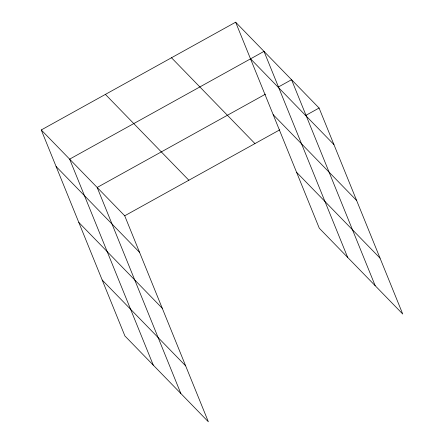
<?xml version="1.0" encoding="UTF-8"?>
<svg xmlns="http://www.w3.org/2000/svg" width="444" height="444" viewBox="0 0 444 444"><rect width="100%" height="100%" fill="white"/><g stroke="black" fill="none" stroke-linecap="round" stroke-linejoin="round"><path stroke-width="0.67" d="M41.259 129.959L124.714 215.79L208.364 421.8L124.914 335.969L41.259 129.959L235.636 22.2L319.086 108.031L402.741 314.041L319.286 228.21L235.636 22.2M265.529 94.134L97.175 187.462L180.825 393.473M278.233 87.091L291.547 79.709L375.202 285.72M124.714 215.79L279.753 129.837M305.172 115.745L319.086 108.031M250.477 58.758L333.932 144.589M273.182 114.674L356.637 200.51M296.581 172.289L380.031 258.125M171.489 57.759L254.945 143.59M105.406 94.4L188.855 180.231M56.105 166.511L139.555 252.347M78.81 222.433L162.265 308.264M102.203 280.047L185.659 365.878M347.663 257.392L264.008 51.382L69.636 159.141L153.285 365.151"/></g></svg>
